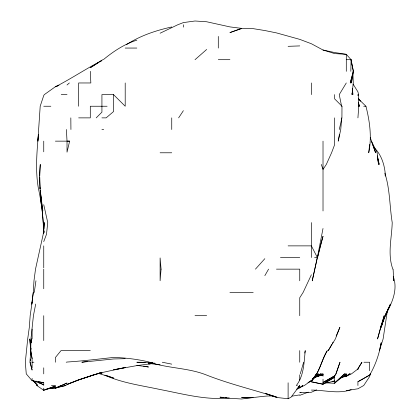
<?xml version="1.0" encoding="UTF-8"?>
<svg xmlns="http://www.w3.org/2000/svg" width="420" height="420" viewBox="0 0 420 420"><rect width="100%" height="100%" fill="white"/><g stroke="black" fill="none" stroke-linecap="round" stroke-linejoin="round"><path stroke-width="0.63" d="M334.651 94.605L334.651 98.884L341.98 106.239L341.922 117.873L339.286 129.512M352.023 93.308L352.002 94.605L353.267 82.966L352.889 73.269M30.219 362.234L32.109 370.067L29.941 362.234L30.733 350.6L30.938 338.961L33.427 315.693L35.7 304.054M350.831 71.332L351.083 59.693L346.29 54.316L334.651 52.542L323.017 50.012L311.383 43.748L299.744 39.365L276.47 32.896L264.836 30.534L253.197 28.654L241.563 28.371L229.924 26.896L206.651 21.761L195.017 21L183.383 22.586L177.718 24.785L160.109 33.212M369.637 144.401L368.718 152.785C371.983 137.261 369.768 121.438 365.935 106.239L358.37 98.837M43.801 232.942L43.885 231.005M43.969 229.068L44.315 222.6L43.208 234.239L35.511 269.147L33.978 280.781L33.269 292.42L31.805 304.054L33.269 292.42M43.801 232.696L43.885 230.806L43.811 232.696M39.748 176.059L40.288 164.419C38.661 180.007 40.341 195.573 42.824 210.966L40.257 190.276L41.234 199.327M32.109 358.701L30.733 350.6L30.86 348.012L30.728 350.6L32.109 358.701L32.109 367.957M30.314 360.943L30.445 359.006M30.718 355.126L30.849 353.183M357.924 117.873L358.774 106.239L358.481 94.605L357.924 95.434L357.924 94.605L358.544 94.605L357.924 91.833L353.057 84.073M341.749 117.873L340.751 129.512L338.226 141.146L339.355 134.684M38.456 134.684L37.852 141.146L40.199 106.239L43.748 95.477L44.331 94.605L55.382 86.73L59.005 85.223M38.404 134.684C36.85 152.287 35.322 170.147 38.262 187.693C41.491 202.561 43.502 217.712 43.486 232.942M351.965 78.44L351.425 82.966L353.372 71.332L351.026 59.693L353.362 71.332L350.249 82.966L353.362 71.332L352.816 71.332M387.518 309.871L383.108 338.961L379.391 350.6M34.262 292.42L35.957 280.781M288.11 245.873L311.383 245.873L317.347 257.507L312.244 280.781L317.347 257.507L323.017 228.485M304.762 353.052L305.251 350.6C303.965 362.502 304.006 375.59 296.347 385.507L297.329 385.507M386.284 312.627L385.581 315.693L388.017 308.952M379.948 348.191L381.197 342.767C379.26 354.123 375.365 365.353 369.563 375.265L357.924 381.749L357.924 385.507M66.402 129.512L67.022 141.146L69.641 141.146L67.022 152.192L67.022 141.629M32.109 302.132L30.167 315.693L29.321 327.327L27.704 338.961L25.3 362.234L26.261 373.874L32.109 380.73L43.748 382.73L43.748 385.507M380.63 327.327L377.543 338.961L384.185 315.693L380.63 327.327L381.197 325.626M300.269 373.874L303.629 362.234M383.344 319.977L381.197 327.327L385.082 315.693L381.197 325.694L390.432 304.054L385.35 315.11C391.802 303.623 398.249 289.769 393.241 276.533M370.471 373.874L369.563 376.635L363.725 385.507L357.924 388.784L346.29 390.621M43.748 241.621L46.51 234.239L47.749 222.6L43.748 204.687M336.147 336.053L339.875 327.327L335.36 338.961L328.262 350.6L331.774 344.453M311.383 274.769L303.125 292.42L299.744 297.743L299.744 315.693M332.414 343.334L333.055 342.216M264.836 275.662L268.59 269.147M369.784 374.624L370.23 373.874M346.29 82.966L339.245 94.605L341.596 106.239L341.98 106.239M178.626 117.873L183.383 110.665M311.383 381.071L316.507 373.874L311.383 381.071L307.955 382.636M311.383 380.987C319.667 372.624 321.442 360.491 327.322 350.6C321.148 360.334 319.804 372.656 311.383 380.919L317.63 373.874L315.845 375.716M255.439 269.147L264.836 258.678M312.275 379.402L313.614 378.021M96.201 117.873L101.929 112.145L101.929 94.605L113.5 94.605L125.202 106.239L125.202 82.966M297.953 387.298L299.744 385.507L291.107 397.147L288.11 398.748L276.47 397.457L265.43 393.435L276.98 397.147M326.897 382.846L334.651 383.318L344.531 373.874L346.29 373.874M296.951 389.056L299.744 386.505L299.744 387.986L302.852 385.507L300.778 386.857M335.591 381.974L344.531 373.874M312.354 379.465L318.654 373.874L316.234 375.779M195.017 59.693L206.651 49.471M343.056 376.761L346.29 376.588L349.419 373.874L350.564 373.874M67.022 84.987L69.353 82.966M313.32 378.068L315.262 376.541M103.32 59.693C113.353 51.408 124.341 44.111 136.836 40.147M335.16 382.452L346.29 374.136L346.29 376.588M347.33 375.412L349.419 373.874M65.699 385.507L55.382 387.954L65.699 385.507L67.022 384.552L78.656 379.88L90.295 376.016L78.656 379.88L67.022 384.41L78.656 379.916L101.929 372.346L90.295 375.884L101.929 372.593L125.202 367.537L113.563 369.8L136.836 365.62L154.938 363.185L149.121 363.883M312.464 378.924L320.576 373.874L323.017 373.874M98.6 62.57L90.295 67.704L102.706 59.693M99.713 61.882L101.929 60.512C86.079 68.686 71.248 78.666 55.382 86.825L58.212 85.617M344.075 375.459L346.29 374.136M334.651 383.318L334.651 377.26L323.017 384.19L334.651 375.827L335.89 373.874L339.995 362.234L336.005 373.874L334.651 375.968L323.017 382.468L334.651 375.827L323.017 384.232L311.383 381.911M126.31 44.751C140.038 35.737 155.809 30.487 171.743 26.964M357.924 381.749L369.007 375.322M314.627 377.202L320.576 373.874M325.784 382.216L326.897 381.596M328.004 380.977L334.651 377.26M339.89 378.362L346.29 375.05L345.062 375.517M309.099 381.733L311.383 380.567L304.364 385.507L300.321 387.277M61.094 385.507L55.382 388.232L67.022 383.024L55.382 388.238L48.274 388.421M316.617 389.87L311.383 392.275L299.744 392.7L301.04 392.511M296.835 389.135L299.744 387.839M346.868 375.926L351.482 373.874L357.924 368.965L361.935 362.234L357.924 368.608L357.924 369.768M313.709 378.047L323.017 374.152L323.017 376.152M308.317 392.133L299.744 395.356L299.744 394.868M36.498 384.284L36.829 385.507L43.748 390.353L55.382 386.038L43.748 390.128L55.382 386.894L51.707 387.66M241.563 28.371L229.924 32.592L241.563 28.576M351.188 389.655C338.473 394.28 324.55 390.002 311.383 390.08M318.119 375.811L323.017 374.152M341.387 377.58L346.29 376.194L344.993 376.304M315.058 377.071L323.017 374.855L318.119 375.905L323.017 374.892L319.956 375.433M66.213 362.234L67.022 362.035C82.604 361.032 98.049 359.137 113.563 357.436C125.317 357.777 137.015 359.195 148.475 361.846C167.359 368.524 188.013 367.579 206.651 375.081C229.415 384.032 253.239 389.66 276.47 397.147M323.017 383.764L334.651 381.024L332.068 381.376M291.989 396.165L299.098 394.979M87.271 361.363L81.837 362.234L113.563 358.964L125.202 358.675M46.977 388.868L55.382 387.671L54.091 387.765M152.281 362.665L148.475 363.09L153.022 362.691M148.475 363.962L154.938 363.342M50.857 388.006L52.799 387.86M229.278 397.966C205.926 400.397 182.863 393.866 160.109 389.513C141.545 385.507 122.241 383.05 104.837 375.149M288.11 46.321L299.744 45.911M125.202 48.059L136.836 48.059M218.29 59.693L229.924 59.693M346.29 59.693L351.083 59.693M61.241 94.605L67.022 94.605M43.748 106.239L50.841 106.239M107.095 106.239L90.295 106.239L90.295 117.873L78.656 117.873M363.699 106.239L365.935 106.239M101.929 117.873L106.123 117.873L113.563 111.547L113.563 94.605M101.929 129.512L103.703 129.512M55.382 141.146L69.641 141.146M160.109 152.785L171.743 152.785M280.455 257.507L299.744 257.507M314.612 257.507L317.347 257.507M276.47 269.147L299.744 269.147L299.744 280.781M229.924 292.42L253.197 292.42M195.017 315.693L206.651 315.693M90.295 350.6L61.031 350.6L55.382 357.536L55.382 362.234M32.109 362.234L33.915 362.234M363.899 362.234L369.563 362.234M36.829 385.507L37.495 385.507L33.353 380.924M51.413 385.507L55.382 385.507M273.242 396.05C262.595 395.315 252.247 398.947 241.563 397.541L253.197 397.567L241.563 399L229.924 398.307L219.98 397.147L223.708 397.435M145.241 362.297L136.836 362.234L153.001 362.922M224.952 397.53L226.816 397.677M149.767 363.542L160.109 364.844M136.836 365.374L148.475 366.996L143.572 366.088M100.7 372.787L101.929 373.012L100.7 372.781M162.293 362.234L171.743 364.14M35.784 381.103L37.013 381.355M38.236 381.602L43.748 382.73M99.477 373.123L101.929 373.748L99.477 373.112M323.017 50.012L334.651 53.587L346.29 54.316L346.29 71.332M98.065 373.28L113.563 378.047L106.827 375.632M310.154 381.439L323.017 384.232L323.017 379.187M33.337 380.814L43.748 384.731L38.509 382.468M32.97 380.594L37.695 385.507L33.401 380.924M358.334 99.11L359.147 100.06M374.456 147.934C381.864 155.337 384.83 165.853 385.434 176.059L384.988 174.83M358.307 98.264L360.607 101.252M384.836 173.145C390.022 189.026 389.576 206.178 392.217 222.6C391.808 238.135 387.298 253.974 392.837 269.147M370.246 137.566L375.601 152.785L371.422 141.146L377.139 152.785L378.567 164.419L377.832 159.894M321.29 164.419L323.017 169.428L326.324 164.419L331.574 152.785L334.651 144.648L334.651 117.873M377.396 157.07L379.187 164.419L377.333 155.846M358.491 103.336L359.205 106.239L358.507 102.407M358.491 103.299L359.205 106.239M393.293 278.355L393.661 280.781L393.12 269.147M40.546 199.327L42.226 210.966L43.229 222.6M30.466 345.429L29.762 338.961L30.733 350.6M30.676 347.366L30.891 349.309M39.979 187.693L40.12 188.984L39.774 177.35M352.443 88.783L352.858 94.605L352.527 88.783M90.295 71.332L90.846 82.966L78.656 82.966L78.656 106.239M70.828 117.873L70.933 129.512M43.643 222.6L43.743 233.173L43.748 222.6M369.563 362.659L369.563 370.697M323.017 141.146L323.017 210.966M311.383 82.966L311.383 94.605M311.383 222.6L311.383 257.507M299.744 350.6L299.744 362.234M299.744 374.803L299.744 380.095M288.11 382.793L288.11 398.748M218.29 36.419L218.29 48.059M183.383 24.785L183.383 27.127M171.743 117.873L171.743 129.512M43.748 141.146L43.748 151.814M43.748 245.873L43.748 267.839M43.748 269.147L43.748 288.76M43.748 315.693L43.748 340.562M43.748 367.82L43.748 373.874M43.748 388.169L43.748 390.353M32.109 329.107L32.109 338.961M32.109 378.368L32.109 380.73M31.306 338.961L31.117 342.841L31.306 338.961M161.07 269.147L160.109 280.781L160.109 257.896L161.07 269.147M320.36 245.873L317.515 257.507L323.017 236.25L320.36 245.873M358.774 106.239L358.465 103.688L358.769 106.239"/></g></svg>
